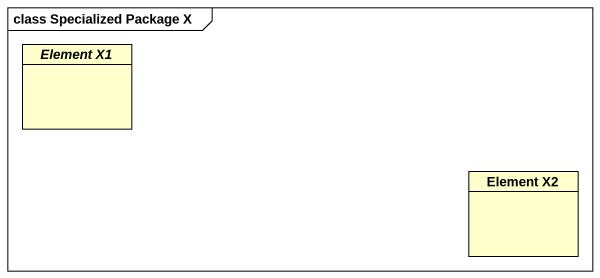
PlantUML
@startuml
mainframe class Specialized Package X
hide circle
hide empty members
abstract class "Element X1" as Element_X1
class "Element X2" as Element_X2
@enduml
